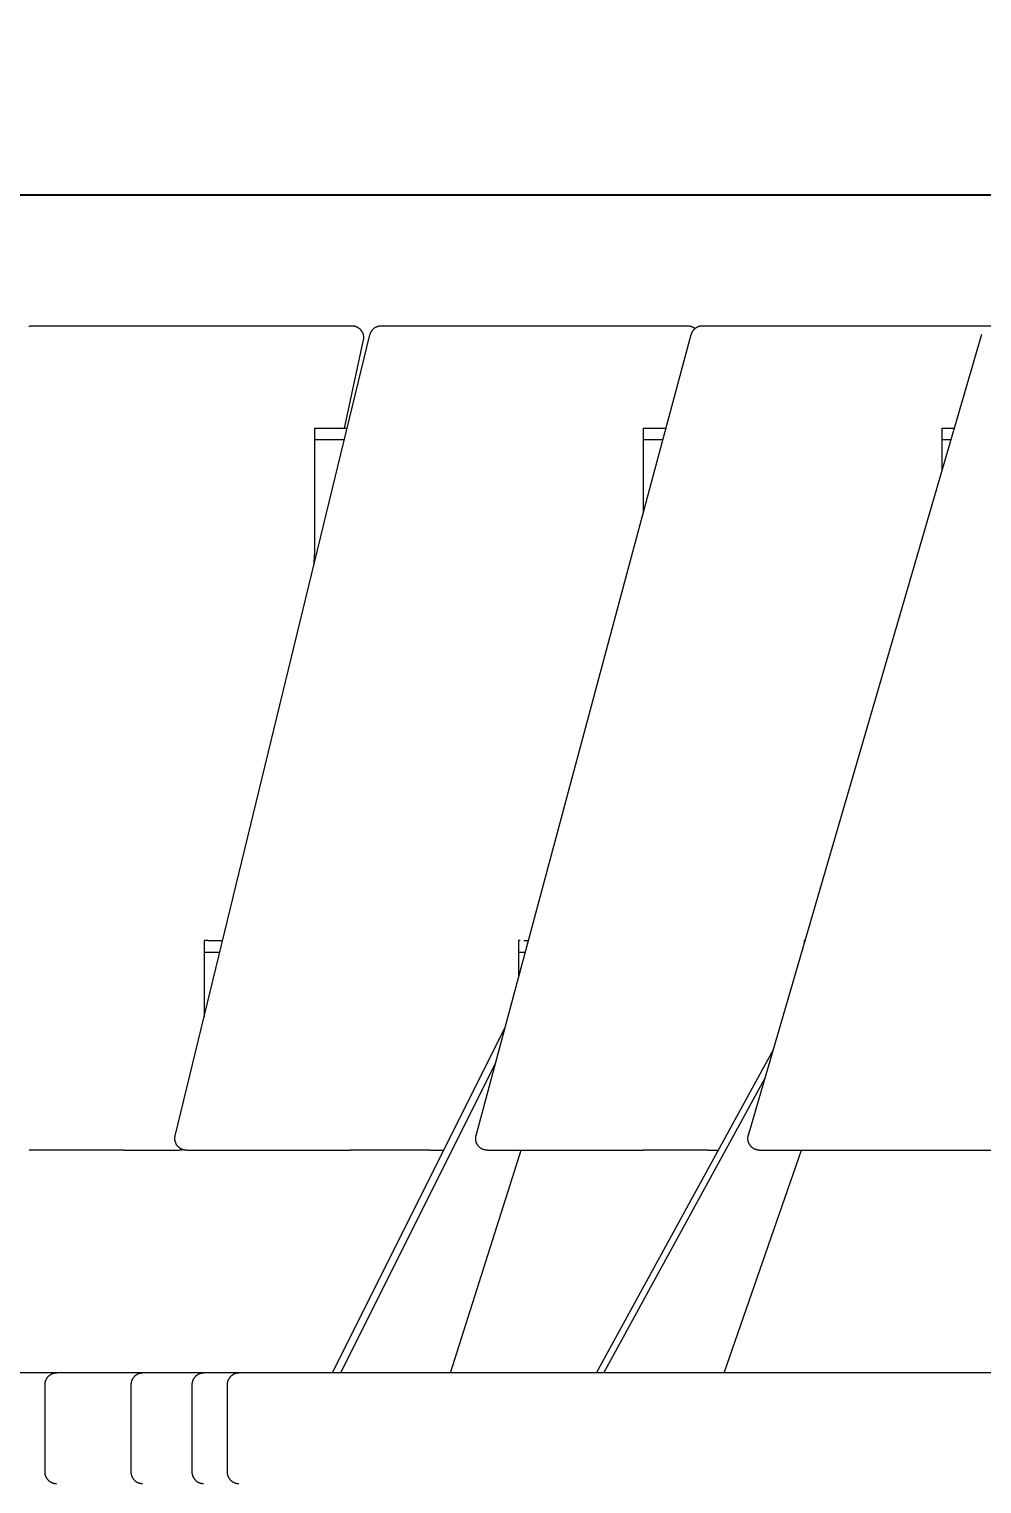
# Model space of a CAD drawing. Header units: millimetres. Extents: x -507 to 4570, y -12 to 3479.
# Drawn here: x 3638.8 to 3964.7, y 2981.8 to 3479.3 of the extents above; entities that cross this region are included whole.
import ezdxf

# ---------------------------------------------------------------- set-up
doc = ezdxf.new("R2010")
doc.units = ezdxf.units.MM
doc.layers.add('ZANO_R', color=7, linetype='Continuous', lineweight=0)
doc.layers.add('ZANO_W', color=1, linetype='Continuous', lineweight=0)
doc.styles.add('Arial', font='arial.ttf')
doc.styles.get("Standard").update_dxf_attribs({"font": 'ARIALUNI.TTF'})
doc.dimstyles.new('pl i ang', dxfattribs={"dimtxt": 50, "dimasz": 50, "dimexe": 1.25, "dimexo": 0.625, "dimgap": 10, "dimtad": 1, "dimtoh": 1, "dimtxsty": 'Standard', "dimcen": 2.5, "dimclrd": 1, "dimclre": 1, "dimclrt": 1, "dimadec": 0, "dimazin": 0, "dimtfac": 1, "dimtmove": 0, "dimatfit": 3, "dimfxl": 1, "dimarcsym": 1})

# ---------------------------------------------------------------- blocks, each defined once
blk = doc.blocks.new('*D456')
at = {"layer": 'ZANO_W', "color": 1, "lineweight": -2}
for p, q in [((2735.29, 3093.87), (2735.29, 3432.59)), ((4342.38, 3384.28), (4342.38, 3432.59)), ((2775.29, 3422.59), (4302.38, 3422.59))]:
    blk.add_line(p, q, dxfattribs=at)
at = {"layer": 'ZANO_W', "color": 1}
for points in [[(2775.29, 3429.25), (2775.29, 3415.92), (2735.29, 3422.59)], [(4302.38, 3415.92), (4302.38, 3429.25), (4342.38, 3422.59)]]:
    blk.add_solid(points, dxfattribs=at)
at = {"layer": 'ZANO_W', "color": 1, "insert": (3538.83, 3453.01), "char_height": 40, "attachment_point": 5, "style": 'Arial'}
blk.add_mtext('1607', dxfattribs=at)

msp = doc.modelspace()

# ---------------------------------------------------------------- linework, layer by layer
at = {"layer": 'ZANO_R'}
for p, q in [((3638.81, 3377.63), (3638.94, 3377.67)), ((3638.94, 3377.67), (3639.08, 3377.71)), ((3639.08, 3377.71), (3639.21, 3377.74)), ((3639.21, 3377.74), (3639.35, 3377.76)), ((3639.35, 3377.76), (3639.49, 3377.79)), ((3639.49, 3377.79), (3639.63, 3377.8)), ((3639.63, 3377.8), (3639.76, 3377.82)), ((3639.76, 3377.82), (3639.9, 3377.82)), ((3639.9, 3377.82), (3640.04, 3377.82)), ((3640.04, 3377.82), (3730.33, 3377.82)), ((3730.33, 3377.82), (3749.22, 3377.82)), ((3749.22, 3377.82), (3749.36, 3377.82)), ((3749.36, 3377.82), (3749.49, 3377.82)), ((3749.49, 3377.82), (3749.63, 3377.8)), ((3749.63, 3377.8), (3749.77, 3377.79)), ((3749.77, 3377.79), (3749.9, 3377.77)), ((3749.9, 3377.77), (3750.04, 3377.74)), ((3750.04, 3377.74), (3750.17, 3377.71)), ((3750.17, 3377.71), (3750.3, 3377.68)), ((3750.3, 3377.68), (3750.43, 3377.64)), ((3750.43, 3377.64), (3750.56, 3377.59)), ((3750.56, 3377.59), (3750.69, 3377.54)), ((3757.85, 3377.55), (3757.98, 3377.59)), ((3757.98, 3377.59), (3758.11, 3377.64)), ((3758.11, 3377.64), (3758.24, 3377.68)), ((3758.24, 3377.68), (3758.37, 3377.71)), ((3758.37, 3377.71), (3758.51, 3377.74)), ((3758.51, 3377.74), (3758.64, 3377.77)), ((3758.64, 3377.77), (3758.77, 3377.79)), ((3758.77, 3377.79), (3758.91, 3377.8)), ((3758.91, 3377.8), (3759.05, 3377.82)), ((3759.05, 3377.82), (3759.18, 3377.82)), ((3759.18, 3377.82), (3759.32, 3377.82)), ((3759.32, 3377.82), (3842.64, 3377.82)), ((3842.64, 3377.82), (3863.97, 3377.82)), ((3863.97, 3377.82), (3864.11, 3377.82)), ((3864.11, 3377.82), (3864.24, 3377.82)), ((3864.24, 3377.82), (3864.38, 3377.8)), ((3864.38, 3377.8), (3864.51, 3377.79)), ((3864.51, 3377.79), (3864.64, 3377.77)), ((3864.64, 3377.77), (3864.78, 3377.74)), ((3864.78, 3377.74), (3864.91, 3377.71)), ((3864.91, 3377.71), (3865.04, 3377.68)), ((3865.04, 3377.68), (3865.17, 3377.64)), ((3865.17, 3377.64), (3865.3, 3377.6)), ((3865.3, 3377.6), (3865.42, 3377.55)), ((3865.42, 3377.55), (3865.55, 3377.5)), ((3867.69, 3377.54), (3867.82, 3377.59)), ((3867.82, 3377.59), (3867.95, 3377.63)), ((3867.95, 3377.63), (3868.08, 3377.67)), ((3868.08, 3377.67), (3868.22, 3377.71)), ((3868.22, 3377.71), (3868.35, 3377.74)), ((3868.35, 3377.74), (3868.49, 3377.77)), ((3868.49, 3377.77), (3868.62, 3377.79)), ((3868.62, 3377.79), (3868.76, 3377.8)), ((3868.76, 3377.8), (3868.9, 3377.82)), ((3868.9, 3377.82), (3869.03, 3377.82)), ((3869.03, 3377.82), (3869.17, 3377.82)), ((3869.17, 3377.82), (3944.72, 3377.82)), ((3944.72, 3377.82), (3968.29, 3377.82)), ((3688.81, 3100.86), (3755.43, 3374.77)), ((3753.13, 3372.98), (3746.63, 3342.82)), ((3750.69, 3377.54), (3750.82, 3377.49)), ((3750.82, 3377.49), (3750.94, 3377.43)), ((3750.94, 3377.43), (3751.07, 3377.37)), ((3751.07, 3377.37), (3751.19, 3377.31)), ((3751.19, 3377.31), (3751.3, 3377.24)), ((3751.3, 3377.24), (3751.42, 3377.16)), ((3751.42, 3377.16), (3751.53, 3377.09)), ((3751.53, 3377.09), (3751.64, 3377.01)), ((3751.64, 3377.01), (3751.75, 3376.92)), ((3751.75, 3376.92), (3751.86, 3376.83)), ((3751.86, 3376.83), (3751.96, 3376.74)), ((3751.96, 3376.74), (3752.06, 3376.64)), ((3752.06, 3376.64), (3752.15, 3376.55)), ((3752.15, 3376.55), (3752.24, 3376.44)), ((3752.24, 3376.44), (3752.33, 3376.34)), ((3752.33, 3376.34), (3752.41, 3376.23)), ((3752.41, 3376.23), (3752.5, 3376.12)), ((3752.5, 3376.12), (3752.57, 3376.01)), ((3752.57, 3376.01), (3752.64, 3375.89)), ((3752.64, 3375.89), (3752.71, 3375.77)), ((3752.71, 3375.77), (3752.78, 3375.65)), ((3752.78, 3375.65), (3752.84, 3375.53)), ((3752.84, 3375.53), (3752.89, 3375.4)), ((3752.89, 3375.4), (3752.95, 3375.27)), ((3752.95, 3375.27), (3752.99, 3375.15)), ((3752.99, 3375.15), (3753.04, 3375.02)), ((3753.04, 3375.02), (3753.08, 3374.88)), ((3753.08, 3374.88), (3753.11, 3374.75)), ((3753.11, 3374.75), (3753.14, 3374.62)), ((3753.16, 3373.12), (3753.13, 3372.98)), ((3753.14, 3374.62), (3753.16, 3374.48)), ((3753.16, 3374.48), (3753.18, 3374.35)), ((3753.18, 3373.25), (3753.16, 3373.12)), ((3753.18, 3374.35), (3753.2, 3374.21)), ((3753.19, 3373.39), (3753.18, 3373.25)), ((3753.21, 3373.53), (3753.19, 3373.39)), ((3753.2, 3374.21), (3753.21, 3374.07)), ((3753.21, 3374.07), (3753.22, 3373.94)), ((3753.22, 3373.66), (3753.21, 3373.53)), ((3753.22, 3373.94), (3753.22, 3373.8)), ((3753.22, 3373.8), (3753.22, 3373.66)), ((3755.43, 3374.77), (3755.47, 3374.9)), ((3755.47, 3374.9), (3755.51, 3375.03)), ((3755.51, 3375.03), (3755.55, 3375.16)), ((3755.55, 3375.16), (3755.6, 3375.29)), ((3755.6, 3375.29), (3755.65, 3375.42)), ((3755.65, 3375.42), (3755.71, 3375.54)), ((3755.71, 3375.54), (3755.77, 3375.66)), ((3755.77, 3375.66), (3755.83, 3375.78)), ((3755.83, 3375.78), (3755.9, 3375.9)), ((3755.9, 3375.9), (3755.97, 3376.02)), ((3755.97, 3376.02), (3756.05, 3376.13)), ((3756.05, 3376.13), (3756.13, 3376.24)), ((3756.13, 3376.24), (3756.22, 3376.35)), ((3756.22, 3376.35), (3756.3, 3376.45)), ((3756.3, 3376.45), (3756.4, 3376.55)), ((3756.4, 3376.55), (3756.49, 3376.65)), ((3756.49, 3376.65), (3756.59, 3376.75)), ((3756.59, 3376.75), (3756.69, 3376.84)), ((3756.69, 3376.84), (3756.79, 3376.93)), ((3756.79, 3376.93), (3756.9, 3377.01)), ((3756.9, 3377.01), (3757.01, 3377.09)), ((3757.01, 3377.09), (3757.12, 3377.17)), ((3757.12, 3377.17), (3757.24, 3377.24)), ((3757.24, 3377.24), (3757.36, 3377.31)), ((3757.36, 3377.31), (3757.48, 3377.38)), ((3757.48, 3377.38), (3757.6, 3377.44)), ((3757.6, 3377.44), (3757.73, 3377.49)), ((3757.73, 3377.49), (3757.85, 3377.55)), ((3791.71, 3100.96), (3865.31, 3374.86)), ((3865.31, 3374.86), (3865.35, 3375)), ((3865.35, 3375), (3865.39, 3375.13)), ((3865.39, 3375.13), (3865.44, 3375.26)), ((3865.44, 3375.26), (3865.49, 3375.38)), ((3865.49, 3375.38), (3865.54, 3375.51)), ((3865.54, 3375.51), (3865.6, 3375.63)), ((3865.55, 3377.5), (3865.67, 3377.45)), ((3865.6, 3375.63), (3865.67, 3375.75)), ((3865.67, 3377.45), (3865.79, 3377.39)), ((3865.67, 3375.75), (3865.74, 3375.87)), ((3865.74, 3375.87), (3865.81, 3375.99)), ((3865.79, 3377.39), (3865.91, 3377.33)), ((3865.81, 3375.99), (3865.89, 3376.11)), ((3865.89, 3376.11), (3865.97, 3376.22)), ((3865.91, 3377.33), (3866.03, 3377.26)), ((3865.97, 3376.22), (3866.05, 3376.33)), ((3866.03, 3377.26), (3866.14, 3377.19)), ((3866.05, 3376.33), (3866.14, 3376.43)), ((3866.14, 3377.19), (3866.25, 3377.11)), ((3866.14, 3376.43), (3866.23, 3376.54)), ((3866.23, 3376.54), (3866.32, 3376.63)), ((3866.25, 3377.11), (3866.36, 3377.03)), ((3866.32, 3376.63), (3866.42, 3376.73)), ((3866.36, 3377.03), (3866.47, 3376.95)), ((3866.42, 3376.73), (3866.52, 3376.82)), ((3866.47, 3376.95), (3866.57, 3376.87)), ((3866.52, 3376.82), (3866.63, 3376.91)), ((3866.63, 3376.91), (3866.74, 3377)), ((3866.74, 3377), (3866.85, 3377.08)), ((3866.85, 3377.08), (3866.96, 3377.16)), ((3866.96, 3377.16), (3867.08, 3377.23)), ((3867.08, 3377.23), (3867.2, 3377.3)), ((3867.2, 3377.3), (3867.32, 3377.37)), ((3867.32, 3377.37), (3867.44, 3377.43)), ((3867.44, 3377.43), (3867.57, 3377.49)), ((3867.57, 3377.49), (3867.69, 3377.54)), ((3884.83, 3101.04), (3964.69, 3374.94)), ((3736.45, 3342.82), (3736.45, 3299.57)), ((3736.45, 3342.82), (3747.66, 3342.82)), ((3848.89, 3342.82), (3848.89, 3313.76)), ((3848.89, 3342.82), (3856.7, 3342.82)), ((3951.03, 3342.82), (3955.33, 3342.82)), ((3951.03, 3342.82), (3951.03, 3328.1)), ((3746.69, 3338.82), (3736.45, 3338.82)), ((3855.62, 3338.82), (3848.89, 3338.82)), ((3954.16, 3338.82), (3951.03, 3338.82)), ((3736.39, 3297.28), (3736.43, 3298.43)), ((3736.43, 3298.43), (3736.45, 3299.57)), ((3736.31, 3296.14), (3736.39, 3297.28)), ((3699.99, 3167.59), (3698.71, 3167.59)), ((3698.71, 3167.59), (3698.71, 3141.55)), ((3699.99, 3167.59), (3705.04, 3167.59)), ((3806.82, 3167.59), (3806.27, 3167.59)), ((3806.27, 3167.59), (3806.27, 3155.14)), ((3808.02, 3167.59), (3809.61, 3167.59)), ((3904.23, 3167.59), (3903.95, 3167.59)), ((3903.95, 3167.59), (3903.95, 3166.61)), ((3698.71, 3163.59), (3704.07, 3163.59)), ((3806.27, 3163.59), (3808.54, 3163.59)), ((3742.6, 3019.82), (3801.65, 3137.96)), ((3832.9, 3019.82), (3893.39, 3130.39)), ((3745.44, 3019.82), (3798.35, 3125.67)), ((3835.45, 3019.82), (3890.48, 3120.42)), ((3688.7, 3100.04), (3688.71, 3100.18)), ((3688.7, 3099.9), (3688.7, 3100.04)), ((3688.7, 3099.76), (3688.7, 3099.9)), ((3688.71, 3099.62), (3688.7, 3099.76)), ((3688.71, 3100.18), (3688.72, 3100.31)), ((3688.72, 3099.48), (3688.71, 3099.62)), ((3688.72, 3100.31), (3688.73, 3100.45)), ((3688.74, 3099.34), (3688.72, 3099.48)), ((3688.73, 3100.45), (3688.75, 3100.59)), ((3688.76, 3099.21), (3688.74, 3099.34)), ((3688.75, 3100.59), (3688.78, 3100.73)), ((3688.79, 3099.07), (3688.76, 3099.21)), ((3688.78, 3100.73), (3688.81, 3100.86)), ((3688.82, 3098.93), (3688.79, 3099.07)), ((3791.57, 3100), (3791.58, 3100.14)), ((3791.57, 3099.86), (3791.57, 3100)), ((3791.58, 3099.72), (3791.57, 3099.86)), ((3791.58, 3100.14), (3791.59, 3100.27)), ((3791.59, 3099.58), (3791.58, 3099.72)), ((3791.59, 3100.27), (3791.6, 3100.41)), ((3791.6, 3099.45), (3791.59, 3099.58)), ((3791.6, 3100.41), (3791.62, 3100.55)), ((3791.62, 3099.31), (3791.6, 3099.45)), ((3791.62, 3100.55), (3791.65, 3100.69)), ((3791.64, 3099.17), (3791.62, 3099.31)), ((3791.67, 3099.04), (3791.64, 3099.17)), ((3791.65, 3100.69), (3791.67, 3100.82)), ((3791.67, 3100.82), (3791.71, 3100.96)), ((3791.7, 3098.9), (3791.67, 3099.04)), ((3884.67, 3100.09), (3884.68, 3100.23)), ((3884.67, 3099.95), (3884.67, 3100.09)), ((3884.67, 3099.82), (3884.67, 3099.95)), ((3884.68, 3099.68), (3884.67, 3099.82)), ((3884.68, 3100.23), (3884.69, 3100.36)), ((3884.69, 3099.54), (3884.68, 3099.68)), ((3884.69, 3100.36), (3884.71, 3100.5)), ((3884.7, 3099.4), (3884.69, 3099.54)), ((3884.72, 3099.27), (3884.7, 3099.4)), ((3884.71, 3100.5), (3884.73, 3100.64)), ((3884.75, 3099.13), (3884.72, 3099.27)), ((3884.73, 3100.64), (3884.76, 3100.77)), ((3884.77, 3099), (3884.75, 3099.13)), ((3884.76, 3100.77), (3884.79, 3100.9)), ((3884.81, 3098.87), (3884.77, 3099)), ((3884.79, 3100.9), (3884.83, 3101.04)), ((3671.33, 3095.92), (3638.85, 3095.92)), ((3671.33, 3095.92), (3690.22, 3095.92)), ((3688.86, 3098.8), (3688.82, 3098.93)), ((3688.9, 3098.67), (3688.86, 3098.8)), ((3688.94, 3098.53), (3688.9, 3098.67)), ((3688.99, 3098.4), (3688.94, 3098.53)), ((3689.05, 3098.28), (3688.99, 3098.4)), ((3689.11, 3098.15), (3689.05, 3098.28)), ((3689.17, 3098.03), (3689.11, 3098.15)), ((3689.24, 3097.91), (3689.17, 3098.03)), ((3689.31, 3097.79), (3689.24, 3097.91)), ((3689.39, 3097.67), (3689.31, 3097.79)), ((3689.47, 3097.56), (3689.39, 3097.67)), ((3689.55, 3097.45), (3689.47, 3097.56)), ((3689.64, 3097.34), (3689.55, 3097.45)), ((3689.73, 3097.23), (3689.64, 3097.34)), ((3689.83, 3097.13), (3689.73, 3097.23)), ((3689.93, 3097.03), (3689.83, 3097.13)), ((3690.03, 3096.94), (3689.93, 3097.03)), ((3690.13, 3096.85), (3690.03, 3096.94)), ((3690.24, 3096.76), (3690.13, 3096.85)), ((3690.35, 3095.92), (3690.22, 3095.92)), ((3690.35, 3096.68), (3690.24, 3096.76)), ((3690.47, 3096.6), (3690.35, 3096.68)), ((3690.47, 3095.92), (3690.35, 3095.92)), ((3690.58, 3096.52), (3690.47, 3096.6)), ((3690.6, 3095.93), (3690.47, 3095.92)), ((3690.7, 3096.45), (3690.58, 3096.52)), ((3690.72, 3095.95), (3690.6, 3095.93)), ((3690.83, 3096.38), (3690.7, 3096.45)), ((3690.85, 3095.97), (3690.72, 3095.95)), ((3690.95, 3096.32), (3690.83, 3096.38)), ((3690.97, 3095.99), (3690.85, 3095.97)), ((3691.08, 3096.26), (3690.95, 3096.32)), ((3691.1, 3096.01), (3690.97, 3095.99)), ((3691.2, 3096.21), (3691.08, 3096.26)), ((3691.22, 3096.04), (3691.1, 3096.01)), ((3691.33, 3096.16), (3691.2, 3096.21)), ((3691.34, 3096.08), (3691.22, 3096.04)), ((3691.47, 3096.11), (3691.33, 3096.16)), ((3691.46, 3096.11), (3691.34, 3096.08)), ((3691.6, 3096.07), (3691.47, 3096.11)), ((3691.73, 3096.04), (3691.6, 3096.07)), ((3691.87, 3096), (3691.73, 3096.04)), ((3692.01, 3095.98), (3691.87, 3096)), ((3692.14, 3095.96), (3692.01, 3095.98)), ((3692.28, 3095.94), (3692.14, 3095.96)), ((3692.42, 3095.93), (3692.28, 3095.94)), ((3692.56, 3095.92), (3692.42, 3095.93)), ((3692.7, 3095.92), (3692.56, 3095.92)), ((3692.7, 3095.92), (3748.48, 3095.92)), ((3776.02, 3095.92), (3748.48, 3095.92)), ((3776.02, 3095.92), (3780.64, 3095.92)), ((3783, 3019.82), (3807.12, 3095.92)), ((3791.74, 3098.77), (3791.7, 3098.9)), ((3791.78, 3098.64), (3791.74, 3098.77)), ((3791.83, 3098.51), (3791.78, 3098.64)), ((3791.88, 3098.38), (3791.83, 3098.51)), ((3791.93, 3098.25), (3791.88, 3098.38)), ((3791.99, 3098.13), (3791.93, 3098.25)), ((3792.06, 3098), (3791.99, 3098.13)), ((3792.13, 3097.88), (3792.06, 3098)), ((3792.2, 3097.77), (3792.13, 3097.88)), ((3792.28, 3097.65), (3792.2, 3097.77)), ((3792.36, 3097.54), (3792.28, 3097.65)), ((3792.44, 3097.43), (3792.36, 3097.54)), ((3792.53, 3097.32), (3792.44, 3097.43)), ((3792.62, 3097.22), (3792.53, 3097.32)), ((3792.71, 3097.12), (3792.62, 3097.22)), ((3792.81, 3097.02), (3792.71, 3097.12)), ((3792.91, 3096.93), (3792.81, 3097.02)), ((3793.02, 3096.84), (3792.91, 3096.93)), ((3793.13, 3096.75), (3793.02, 3096.84)), ((3793.24, 3096.67), (3793.13, 3096.75)), ((3793.35, 3096.59), (3793.24, 3096.67)), ((3793.47, 3096.51), (3793.35, 3096.59)), ((3793.59, 3096.44), (3793.47, 3096.51)), ((3793.71, 3096.38), (3793.59, 3096.44)), ((3793.83, 3096.31), (3793.71, 3096.38)), ((3793.96, 3096.26), (3793.83, 3096.31)), ((3794.09, 3096.2), (3793.96, 3096.26)), ((3794.22, 3096.15), (3794.09, 3096.2)), ((3794.35, 3096.11), (3794.22, 3096.15)), ((3794.48, 3096.07), (3794.35, 3096.11)), ((3794.61, 3096.03), (3794.48, 3096.07)), ((3794.75, 3096), (3794.61, 3096.03)), ((3794.88, 3095.98), (3794.75, 3096)), ((3795.02, 3095.96), (3794.88, 3095.98)), ((3795.16, 3095.94), (3795.02, 3095.96)), ((3795.29, 3095.93), (3795.16, 3095.94)), ((3795.43, 3095.92), (3795.29, 3095.93)), ((3795.57, 3095.92), (3795.43, 3095.92)), ((3795.57, 3095.92), (3848.81, 3095.92)), ((3871.12, 3095.92), (3848.81, 3095.92)), ((3871.12, 3095.92), (3874.53, 3095.92)), ((3876.55, 3019.82), (3902.95, 3095.92)), ((3884.85, 3098.73), (3884.81, 3098.87)), ((3884.89, 3098.6), (3884.85, 3098.73)), ((3884.94, 3098.48), (3884.89, 3098.6)), ((3884.99, 3098.35), (3884.94, 3098.48)), ((3885.04, 3098.22), (3884.99, 3098.35)), ((3885.1, 3098.1), (3885.04, 3098.22)), ((3885.17, 3097.98), (3885.1, 3098.1)), ((3885.24, 3097.86), (3885.17, 3097.98)), ((3885.31, 3097.74), (3885.24, 3097.86)), ((3885.39, 3097.63), (3885.31, 3097.74)), ((3885.47, 3097.52), (3885.39, 3097.63)), ((3885.55, 3097.41), (3885.47, 3097.52)), ((3885.64, 3097.3), (3885.55, 3097.41)), ((3885.73, 3097.2), (3885.64, 3097.3)), ((3885.83, 3097.1), (3885.73, 3097.2)), ((3885.93, 3097.01), (3885.83, 3097.1)), ((3886.03, 3096.91), (3885.93, 3097.01)), ((3886.13, 3096.82), (3886.03, 3096.91)), ((3886.24, 3096.74), (3886.13, 3096.82)), ((3886.35, 3096.66), (3886.24, 3096.74)), ((3886.46, 3096.58), (3886.35, 3096.66)), ((3886.58, 3096.51), (3886.46, 3096.58)), ((3886.7, 3096.44), (3886.58, 3096.51)), ((3886.82, 3096.37), (3886.7, 3096.44)), ((3886.94, 3096.31), (3886.82, 3096.37)), ((3887.07, 3096.25), (3886.94, 3096.31)), ((3887.19, 3096.2), (3887.07, 3096.25)), ((3887.32, 3096.15), (3887.19, 3096.2)), ((3887.45, 3096.11), (3887.32, 3096.15)), ((3887.58, 3096.07), (3887.45, 3096.11)), ((3887.72, 3096.03), (3887.58, 3096.07)), ((3887.85, 3096), (3887.72, 3096.03)), ((3887.98, 3095.98), (3887.85, 3096)), ((3888.12, 3095.95), (3887.98, 3095.98)), ((3888.26, 3095.94), (3888.12, 3095.95)), ((3888.39, 3095.93), (3888.26, 3095.94)), ((3888.53, 3095.92), (3888.39, 3095.93)), ((3888.67, 3095.92), (3888.53, 3095.92)), ((3888.67, 3095.92), (3955.71, 3095.92)), ((3955.71, 3095.92), (3970.98, 3095.92)), ((3642.3, 3019.82), (3610.47, 3019.82)), ((3648.21, 3019.82), (3642.3, 3019.82)), ((3646.47, 3019.38), (3646.59, 3019.44)), ((3646.59, 3019.44), (3646.71, 3019.49)), ((3646.71, 3019.49), (3646.84, 3019.55)), ((3646.84, 3019.55), (3646.97, 3019.59)), ((3646.97, 3019.59), (3647.1, 3019.64)), ((3647.1, 3019.64), (3647.23, 3019.68)), ((3647.23, 3019.68), (3647.36, 3019.71)), ((3647.36, 3019.71), (3647.49, 3019.74)), ((3647.49, 3019.74), (3647.63, 3019.77)), ((3647.63, 3019.77), (3647.76, 3019.79)), ((3647.76, 3019.79), (3647.9, 3019.8)), ((3647.9, 3019.8), (3648.03, 3019.82)), ((3648.03, 3019.82), (3648.17, 3019.82)), ((3648.17, 3019.82), (3648.31, 3019.82)), ((3673.37, 3019.82), (3648.31, 3019.82)), ((3677.7, 3019.82), (3673.37, 3019.82)), ((3675.95, 3019.38), (3676.08, 3019.44)), ((3676.08, 3019.44), (3676.2, 3019.49)), ((3676.2, 3019.49), (3676.33, 3019.55)), ((3676.33, 3019.55), (3676.46, 3019.59)), ((3676.46, 3019.59), (3676.59, 3019.64)), ((3676.59, 3019.64), (3676.72, 3019.68)), ((3676.72, 3019.68), (3676.85, 3019.71)), ((3676.85, 3019.71), (3676.98, 3019.74)), ((3676.98, 3019.74), (3677.12, 3019.77)), ((3677.12, 3019.77), (3677.25, 3019.79)), ((3677.25, 3019.79), (3677.39, 3019.8)), ((3677.39, 3019.8), (3677.52, 3019.82)), ((3677.52, 3019.82), (3677.66, 3019.82)), ((3677.66, 3019.82), (3677.8, 3019.82)), ((3695.84, 3019.82), (3677.8, 3019.82)), ((3698.56, 3019.82), (3695.84, 3019.82)), ((3696.81, 3019.38), (3696.93, 3019.44)), ((3696.93, 3019.44), (3697.06, 3019.49)), ((3697.06, 3019.49), (3697.18, 3019.55)), ((3697.18, 3019.55), (3697.31, 3019.59)), ((3697.31, 3019.59), (3697.44, 3019.64)), ((3697.44, 3019.64), (3697.57, 3019.68)), ((3697.57, 3019.68), (3697.7, 3019.71)), ((3697.7, 3019.71), (3697.84, 3019.74)), ((3697.84, 3019.74), (3697.97, 3019.77)), ((3697.97, 3019.77), (3698.11, 3019.79)), ((3698.11, 3019.79), (3698.24, 3019.8)), ((3698.24, 3019.8), (3698.38, 3019.82)), ((3698.38, 3019.82), (3698.51, 3019.82)), ((3698.51, 3019.82), (3698.65, 3019.82)), ((3709.51, 3019.82), (3698.65, 3019.82)), ((3708.83, 3019.38), (3708.95, 3019.44)), ((3708.95, 3019.44), (3709.08, 3019.49)), ((3709.08, 3019.49), (3709.2, 3019.55)), ((3709.2, 3019.55), (3709.33, 3019.59)), ((3709.33, 3019.59), (3709.46, 3019.64)), ((3709.46, 3019.64), (3709.59, 3019.68)), ((3710.58, 3019.82), (3709.51, 3019.82)), ((3709.59, 3019.68), (3709.72, 3019.71)), ((3709.72, 3019.71), (3709.86, 3019.74)), ((3709.86, 3019.74), (3709.99, 3019.77)), ((3709.99, 3019.77), (3710.13, 3019.79)), ((3710.13, 3019.79), (3710.26, 3019.8)), ((3710.26, 3019.8), (3710.4, 3019.82)), ((3710.4, 3019.82), (3710.54, 3019.82)), ((3710.54, 3019.82), (3710.67, 3019.82)), ((3714.24, 3019.82), (3710.67, 3019.82)), ((4156.66, 3019.82), (3714.24, 3019.82)), ((3644.31, 3015.96), (3644.32, 3016.1)), ((3644.31, 3015.82), (3644.31, 3015.96)), ((3644.31, 2985.82), (3644.31, 3015.82)), ((3644.32, 3016.1), (3644.33, 3016.23)), ((3644.33, 3016.23), (3644.34, 3016.37)), ((3644.34, 3016.37), (3644.36, 3016.5)), ((3644.36, 3016.5), (3644.39, 3016.64)), ((3644.39, 3016.64), (3644.42, 3016.77)), ((3644.42, 3016.77), (3644.45, 3016.9)), ((3644.45, 3016.9), (3644.49, 3017.03)), ((3644.49, 3017.03), (3644.54, 3017.16)), ((3644.54, 3017.16), (3644.58, 3017.29)), ((3644.58, 3017.29), (3644.64, 3017.42)), ((3644.64, 3017.42), (3644.69, 3017.54)), ((3644.69, 3017.54), (3644.75, 3017.67)), ((3644.75, 3017.67), (3644.82, 3017.79)), ((3644.82, 3017.79), (3644.89, 3017.9)), ((3644.89, 3017.9), (3644.96, 3018.02)), ((3644.96, 3018.02), (3645.04, 3018.13)), ((3645.04, 3018.13), (3645.12, 3018.24)), ((3645.12, 3018.24), (3645.2, 3018.35)), ((3645.2, 3018.35), (3645.29, 3018.45)), ((3645.29, 3018.45), (3645.38, 3018.56)), ((3645.38, 3018.56), (3645.48, 3018.65)), ((3645.48, 3018.65), (3645.58, 3018.75)), ((3645.58, 3018.75), (3645.68, 3018.84)), ((3645.68, 3018.84), (3645.78, 3018.93)), ((3645.78, 3018.93), (3645.89, 3019.01)), ((3645.89, 3019.01), (3646, 3019.09)), ((3646, 3019.09), (3646.11, 3019.17)), ((3646.11, 3019.17), (3646.23, 3019.24)), ((3646.23, 3019.24), (3646.35, 3019.31)), ((3646.35, 3019.31), (3646.47, 3019.38)), ((3673.8, 3016.1), (3673.82, 3016.23)), ((3673.8, 3015.96), (3673.8, 3016.1)), ((3673.8, 3015.82), (3673.8, 3015.96)), ((3673.8, 2985.82), (3673.8, 3015.82)), ((3673.82, 3016.23), (3673.83, 3016.37)), ((3673.83, 3016.37), (3673.85, 3016.5)), ((3673.85, 3016.5), (3673.88, 3016.64)), ((3673.88, 3016.64), (3673.91, 3016.77)), ((3673.91, 3016.77), (3673.94, 3016.9)), ((3673.94, 3016.9), (3673.98, 3017.03)), ((3673.98, 3017.03), (3674.03, 3017.16)), ((3674.03, 3017.16), (3674.07, 3017.29)), ((3674.07, 3017.29), (3674.13, 3017.42)), ((3674.13, 3017.42), (3674.18, 3017.54)), ((3674.18, 3017.54), (3674.24, 3017.67)), ((3674.24, 3017.67), (3674.31, 3017.79)), ((3674.31, 3017.79), (3674.38, 3017.9)), ((3674.38, 3017.9), (3674.45, 3018.02)), ((3674.45, 3018.02), (3674.53, 3018.13)), ((3674.53, 3018.13), (3674.61, 3018.24)), ((3674.61, 3018.24), (3674.69, 3018.35)), ((3674.69, 3018.35), (3674.78, 3018.45)), ((3674.78, 3018.45), (3674.87, 3018.56)), ((3674.87, 3018.56), (3674.97, 3018.65)), ((3674.97, 3018.65), (3675.06, 3018.75)), ((3675.06, 3018.75), (3675.17, 3018.84)), ((3675.17, 3018.84), (3675.27, 3018.93)), ((3675.27, 3018.93), (3675.38, 3019.01)), ((3675.38, 3019.01), (3675.49, 3019.09)), ((3675.49, 3019.09), (3675.6, 3019.17)), ((3675.6, 3019.17), (3675.72, 3019.24)), ((3675.72, 3019.24), (3675.83, 3019.31)), ((3675.83, 3019.31), (3675.95, 3019.38)), ((3694.65, 3015.96), (3694.66, 3016.1)), ((3694.65, 3015.82), (3694.65, 3015.96)), ((3694.65, 2985.82), (3694.65, 3015.82)), ((3694.66, 3016.1), (3694.67, 3016.23)), ((3694.67, 3016.23), (3694.69, 3016.37)), ((3694.69, 3016.37), (3694.71, 3016.5)), ((3694.71, 3016.5), (3694.73, 3016.64)), ((3694.73, 3016.64), (3694.77, 3016.77)), ((3694.77, 3016.77), (3694.8, 3016.9)), ((3694.8, 3016.9), (3694.84, 3017.03)), ((3694.84, 3017.03), (3694.88, 3017.16)), ((3694.88, 3017.16), (3694.93, 3017.29)), ((3694.93, 3017.29), (3694.98, 3017.42)), ((3694.98, 3017.42), (3695.04, 3017.54)), ((3695.04, 3017.54), (3695.1, 3017.67)), ((3695.1, 3017.67), (3695.16, 3017.79)), ((3695.16, 3017.79), (3695.23, 3017.9)), ((3695.23, 3017.9), (3695.31, 3018.02)), ((3695.31, 3018.02), (3695.38, 3018.13)), ((3695.38, 3018.13), (3695.46, 3018.24)), ((3695.46, 3018.24), (3695.55, 3018.35)), ((3695.55, 3018.35), (3695.64, 3018.45)), ((3695.64, 3018.45), (3695.73, 3018.56)), ((3695.73, 3018.56), (3695.82, 3018.65)), ((3695.82, 3018.65), (3695.92, 3018.75)), ((3695.92, 3018.75), (3696.02, 3018.84)), ((3696.02, 3018.84), (3696.13, 3018.93)), ((3696.13, 3018.93), (3696.23, 3019.01)), ((3696.23, 3019.01), (3696.34, 3019.09)), ((3696.34, 3019.09), (3696.46, 3019.17)), ((3696.46, 3019.17), (3696.57, 3019.24)), ((3696.57, 3019.24), (3696.69, 3019.31)), ((3696.69, 3019.31), (3696.81, 3019.38)), ((3706.67, 3015.96), (3706.68, 3016.1)), ((3706.67, 3015.82), (3706.67, 3015.96)), ((3706.67, 2985.82), (3706.67, 3015.82)), ((3706.68, 3016.1), (3706.69, 3016.23)), ((3706.69, 3016.23), (3706.71, 3016.37)), ((3706.71, 3016.37), (3706.73, 3016.5)), ((3706.73, 3016.5), (3706.76, 3016.64)), ((3706.76, 3016.64), (3706.79, 3016.77)), ((3706.79, 3016.77), (3706.82, 3016.9)), ((3706.82, 3016.9), (3706.86, 3017.03)), ((3706.86, 3017.03), (3706.9, 3017.16)), ((3706.9, 3017.16), (3706.95, 3017.29)), ((3706.95, 3017.29), (3707, 3017.42)), ((3707, 3017.42), (3707.06, 3017.54)), ((3707.06, 3017.54), (3707.12, 3017.67)), ((3707.12, 3017.67), (3707.19, 3017.79)), ((3707.19, 3017.79), (3707.25, 3017.9)), ((3707.25, 3017.9), (3707.33, 3018.02)), ((3707.33, 3018.02), (3707.4, 3018.13)), ((3707.4, 3018.13), (3707.48, 3018.24)), ((3707.48, 3018.24), (3707.57, 3018.35)), ((3707.57, 3018.35), (3707.66, 3018.45)), ((3707.66, 3018.45), (3707.75, 3018.56)), ((3707.75, 3018.56), (3707.84, 3018.65)), ((3707.84, 3018.65), (3707.94, 3018.75)), ((3707.94, 3018.75), (3708.04, 3018.84)), ((3708.04, 3018.84), (3708.15, 3018.93)), ((3708.15, 3018.93), (3708.25, 3019.01)), ((3708.25, 3019.01), (3708.37, 3019.09)), ((3708.37, 3019.09), (3708.48, 3019.17)), ((3708.48, 3019.17), (3708.59, 3019.24)), ((3708.59, 3019.24), (3708.71, 3019.31)), ((3708.71, 3019.31), (3708.83, 3019.38)), ((3644.31, 2985.69), (3644.31, 2985.82)), ((3644.32, 2985.55), (3644.31, 2985.69)), ((3644.33, 2985.41), (3644.32, 2985.55)), ((3644.34, 2985.28), (3644.33, 2985.41)), ((3644.36, 2985.14), (3644.34, 2985.28)), ((3644.39, 2985.01), (3644.36, 2985.14)), ((3644.42, 2984.88), (3644.39, 2985.01)), ((3644.46, 2984.74), (3644.42, 2984.88)), ((3644.49, 2984.61), (3644.46, 2984.74)), ((3644.54, 2984.48), (3644.49, 2984.61)), ((3673.8, 2985.69), (3673.8, 2985.82)), ((3673.8, 2985.55), (3673.8, 2985.69)), ((3673.82, 2985.41), (3673.8, 2985.55)), ((3673.83, 2985.28), (3673.82, 2985.41)), ((3673.85, 2985.14), (3673.83, 2985.28)), ((3673.88, 2985.01), (3673.85, 2985.14)), ((3673.91, 2984.88), (3673.88, 2985.01)), ((3673.94, 2984.74), (3673.91, 2984.88)), ((3673.98, 2984.61), (3673.94, 2984.74)), ((3674.03, 2984.48), (3673.98, 2984.61)), ((3694.65, 2985.69), (3694.65, 2985.82)), ((3694.66, 2985.55), (3694.65, 2985.69)), ((3694.67, 2985.41), (3694.66, 2985.55)), ((3694.69, 2985.28), (3694.67, 2985.41)), ((3694.71, 2985.14), (3694.69, 2985.28)), ((3694.74, 2985.01), (3694.71, 2985.14)), ((3694.77, 2984.88), (3694.74, 2985.01)), ((3694.8, 2984.74), (3694.77, 2984.88)), ((3694.84, 2984.61), (3694.8, 2984.74)), ((3694.88, 2984.48), (3694.84, 2984.61)), ((3706.67, 2985.69), (3706.67, 2985.82)), ((3706.68, 2985.55), (3706.67, 2985.69)), ((3706.69, 2985.41), (3706.68, 2985.55)), ((3706.71, 2985.28), (3706.69, 2985.41)), ((3706.73, 2985.14), (3706.71, 2985.28)), ((3706.76, 2985.01), (3706.73, 2985.14)), ((3706.79, 2984.88), (3706.76, 2985.01)), ((3706.82, 2984.74), (3706.79, 2984.88)), ((3706.86, 2984.61), (3706.82, 2984.74)), ((3706.9, 2984.48), (3706.86, 2984.61)), ((3644.59, 2984.35), (3644.54, 2984.48)), ((3644.64, 2984.23), (3644.59, 2984.35)), ((3644.7, 2984.1), (3644.64, 2984.23)), ((3644.76, 2983.98), (3644.7, 2984.1)), ((3644.82, 2983.86), (3644.76, 2983.98)), ((3644.89, 2983.74), (3644.82, 2983.86)), ((3644.97, 2983.63), (3644.89, 2983.74)), ((3645.04, 2983.51), (3644.97, 2983.63)), ((3645.12, 2983.4), (3645.04, 2983.51)), ((3645.21, 2983.29), (3645.12, 2983.4)), ((3645.3, 2983.19), (3645.21, 2983.29)), ((3645.39, 2983.09), (3645.3, 2983.19)), ((3645.48, 2982.99), (3645.39, 2983.09)), ((3645.58, 2982.89), (3645.48, 2982.99)), ((3645.68, 2982.8), (3645.58, 2982.89)), ((3645.79, 2982.72), (3645.68, 2982.8)), ((3645.9, 2982.63), (3645.79, 2982.72)), ((3646.01, 2982.55), (3645.9, 2982.63)), ((3646.12, 2982.47), (3646.01, 2982.55)), ((3646.24, 2982.4), (3646.12, 2982.47)), ((3646.36, 2982.33), (3646.24, 2982.4)), ((3646.48, 2982.27), (3646.36, 2982.33)), ((3646.6, 2982.21), (3646.48, 2982.27)), ((3646.72, 2982.15), (3646.6, 2982.21)), ((3646.85, 2982.1), (3646.72, 2982.15)), ((3646.98, 2982.05), (3646.85, 2982.1)), ((3647.11, 2982.01), (3646.98, 2982.05)), ((3647.24, 2981.97), (3647.11, 2982.01)), ((3647.37, 2981.93), (3647.24, 2981.97)), ((3647.51, 2981.91), (3647.37, 2981.93)), ((3647.64, 2981.88), (3647.51, 2981.91)), ((3647.78, 2981.86), (3647.64, 2981.88)), ((3647.91, 2981.84), (3647.78, 2981.86)), ((3648.05, 2981.83), (3647.91, 2981.84)), ((3648.19, 2981.83), (3648.05, 2981.83)), ((3674.08, 2984.35), (3674.03, 2984.48)), ((3674.13, 2984.23), (3674.08, 2984.35)), ((3674.19, 2984.1), (3674.13, 2984.23)), ((3674.25, 2983.98), (3674.19, 2984.1)), ((3674.31, 2983.86), (3674.25, 2983.98)), ((3674.38, 2983.74), (3674.31, 2983.86)), ((3674.45, 2983.63), (3674.38, 2983.74)), ((3674.53, 2983.51), (3674.45, 2983.63)), ((3674.61, 2983.4), (3674.53, 2983.51)), ((3674.7, 2983.29), (3674.61, 2983.4)), ((3674.79, 2983.19), (3674.7, 2983.29)), ((3674.88, 2983.09), (3674.79, 2983.19)), ((3674.97, 2982.99), (3674.88, 2983.09)), ((3675.07, 2982.89), (3674.97, 2982.99)), ((3675.17, 2982.8), (3675.07, 2982.89)), ((3675.28, 2982.72), (3675.17, 2982.8)), ((3675.39, 2982.63), (3675.28, 2982.72)), ((3675.5, 2982.55), (3675.39, 2982.63)), ((3675.61, 2982.47), (3675.5, 2982.55)), ((3675.73, 2982.4), (3675.61, 2982.47)), ((3675.85, 2982.33), (3675.73, 2982.4)), ((3675.97, 2982.27), (3675.85, 2982.33)), ((3676.09, 2982.21), (3675.97, 2982.27)), ((3676.21, 2982.15), (3676.09, 2982.21)), ((3676.34, 2982.1), (3676.21, 2982.15)), ((3676.47, 2982.05), (3676.34, 2982.1)), ((3676.6, 2982.01), (3676.47, 2982.05)), ((3676.73, 2981.97), (3676.6, 2982.01)), ((3676.86, 2981.93), (3676.73, 2981.97)), ((3677, 2981.91), (3676.86, 2981.93)), ((3677.13, 2981.88), (3677, 2981.91)), ((3677.27, 2981.86), (3677.13, 2981.88)), ((3677.4, 2981.84), (3677.27, 2981.86)), ((3677.54, 2981.83), (3677.4, 2981.84)), ((3677.68, 2981.83), (3677.54, 2981.83)), ((3694.93, 2984.35), (3694.88, 2984.48)), ((3694.98, 2984.23), (3694.93, 2984.35)), ((3695.04, 2984.1), (3694.98, 2984.23)), ((3695.1, 2983.98), (3695.04, 2984.1)), ((3695.17, 2983.86), (3695.1, 2983.98)), ((3695.24, 2983.74), (3695.17, 2983.86)), ((3695.31, 2983.63), (3695.24, 2983.74)), ((3695.39, 2983.51), (3695.31, 2983.63)), ((3695.47, 2983.4), (3695.39, 2983.51)), ((3695.55, 2983.29), (3695.47, 2983.4)), ((3695.64, 2983.19), (3695.55, 2983.29)), ((3695.73, 2983.09), (3695.64, 2983.19)), ((3695.83, 2982.99), (3695.73, 2983.09)), ((3695.93, 2982.89), (3695.83, 2982.99)), ((3696.03, 2982.8), (3695.93, 2982.89)), ((3696.14, 2982.72), (3696.03, 2982.8)), ((3696.24, 2982.63), (3696.14, 2982.72)), ((3696.35, 2982.55), (3696.24, 2982.63)), ((3696.47, 2982.47), (3696.35, 2982.55)), ((3696.58, 2982.4), (3696.47, 2982.47)), ((3696.7, 2982.33), (3696.58, 2982.4)), ((3696.82, 2982.27), (3696.7, 2982.33)), ((3696.95, 2982.21), (3696.82, 2982.27)), ((3697.07, 2982.15), (3696.95, 2982.21)), ((3697.2, 2982.1), (3697.07, 2982.15)), ((3697.33, 2982.05), (3697.2, 2982.1)), ((3697.46, 2982.01), (3697.33, 2982.05)), ((3697.59, 2981.97), (3697.46, 2982.01)), ((3697.72, 2981.93), (3697.59, 2981.97)), ((3697.85, 2981.91), (3697.72, 2981.93)), ((3697.99, 2981.88), (3697.85, 2981.91)), ((3698.12, 2981.86), (3697.99, 2981.88)), ((3698.26, 2981.84), (3698.12, 2981.86)), ((3698.4, 2981.83), (3698.26, 2981.84)), ((3698.53, 2981.83), (3698.4, 2981.83)), ((3706.95, 2984.35), (3706.9, 2984.48)), ((3707, 2984.23), (3706.95, 2984.35)), ((3707.06, 2984.1), (3707, 2984.23)), ((3707.12, 2983.98), (3707.06, 2984.1)), ((3707.19, 2983.86), (3707.12, 2983.98)), ((3707.26, 2983.74), (3707.19, 2983.86)), ((3707.33, 2983.63), (3707.26, 2983.74)), ((3707.41, 2983.51), (3707.33, 2983.63)), ((3707.49, 2983.4), (3707.41, 2983.51)), ((3707.57, 2983.29), (3707.49, 2983.4)), ((3707.66, 2983.19), (3707.57, 2983.29)), ((3707.75, 2983.09), (3707.66, 2983.19)), ((3707.85, 2982.99), (3707.75, 2983.09)), ((3707.95, 2982.89), (3707.85, 2982.99)), ((3708.05, 2982.8), (3707.95, 2982.89)), ((3708.16, 2982.72), (3708.05, 2982.8)), ((3708.26, 2982.63), (3708.16, 2982.72)), ((3708.37, 2982.55), (3708.26, 2982.63)), ((3708.49, 2982.47), (3708.37, 2982.55)), ((3708.6, 2982.4), (3708.49, 2982.47)), ((3708.72, 2982.33), (3708.6, 2982.4)), ((3708.84, 2982.27), (3708.72, 2982.33)), ((3708.97, 2982.21), (3708.84, 2982.27)), ((3709.09, 2982.15), (3708.97, 2982.21)), ((3709.22, 2982.1), (3709.09, 2982.15)), ((3709.35, 2982.05), (3709.22, 2982.1)), ((3709.48, 2982.01), (3709.35, 2982.05)), ((3709.61, 2981.97), (3709.48, 2982.01)), ((3709.74, 2981.93), (3709.61, 2981.97)), ((3709.87, 2981.91), (3709.74, 2981.93)), ((3710.01, 2981.88), (3709.87, 2981.91)), ((3710.14, 2981.86), (3710.01, 2981.88)), ((3710.28, 2981.84), (3710.14, 2981.86)), ((3710.42, 2981.83), (3710.28, 2981.84)), ((3710.55, 2981.83), (3710.42, 2981.83))]:
    msp.add_line(p, q, dxfattribs=at)

# ---------------------------------------------------------------- dimensions: what is measured, and where the dimension line sits
at = {"layer": 'ZANO_W'}
dim = msp.add_linear_dim(base=(4342.38, 3422.59), p1=(2735.29, 3083.87), p2=(4342.38, 3374.28), dimstyle='pl i ang', override={"dimtxt": 40, "dimasz": 40, "dimexe": 10, "dimexo": 10, "dimtoh": 0, "dimdec": 0, "dimtxsty": 'Arial', "dimtdec": 0, "dimtmove": 1}, dxfattribs=at)
dim.commit()
dim.dimension.update_dxf_attribs({"geometry": '*D456', "text_midpoint": (3538.83, 3453.01)})

doc.saveas('drawing.dxf')
